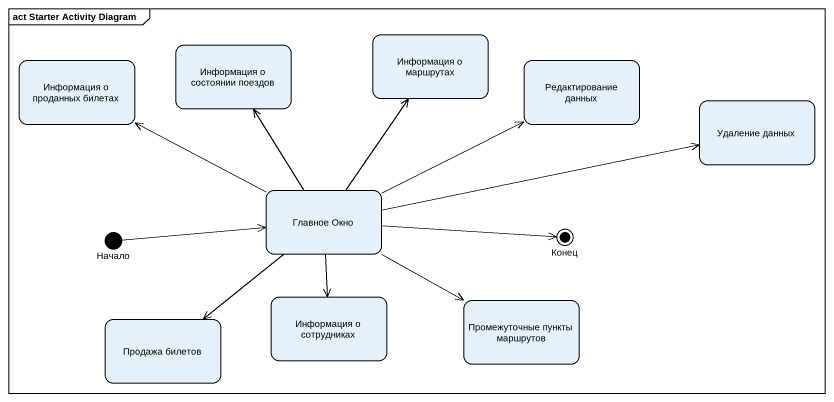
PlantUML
@startuml
mainframe act Starter Activity Diagram
hide empty description
state "Информация о маршрутах" as Информация_о_маршрутах
state "Информация о проданных билетах" as Информация_о_проданных
state "Информация о состоянии поездов" as Информация_о_состоянии
state "Редактирование данных" as Редактирование_данных
state "Удаление данных" as Удаление_данных
state "Главное Окно" as Главное_Окно
state Конец <<end>>
state Начало <<start>>
state "Информация о сотрудниках" as Информация_о_сотрудниках
state "Промежуточные пункты маршрутов" as Промежуточные_пункты
state "Продажа билетов" as Продажа_билетов
Главное_Окно -up-> Информация_о_маршрутах
Главное_Окно -left-> Информация_о_проданных
Главное_Окно -up-> Информация_о_состоянии
Главное_Окно -right-> Редактирование_данных
Главное_Окно -right-> Удаление_данных
Главное_Окно -right-> Конец
Главное_Окно --> Информация_о_сотрудниках
Главное_Окно -right-> Промежуточные_пункты
Главное_Окно --> Продажа_билетов
Начало -right-> Главное_Окно
@enduml
